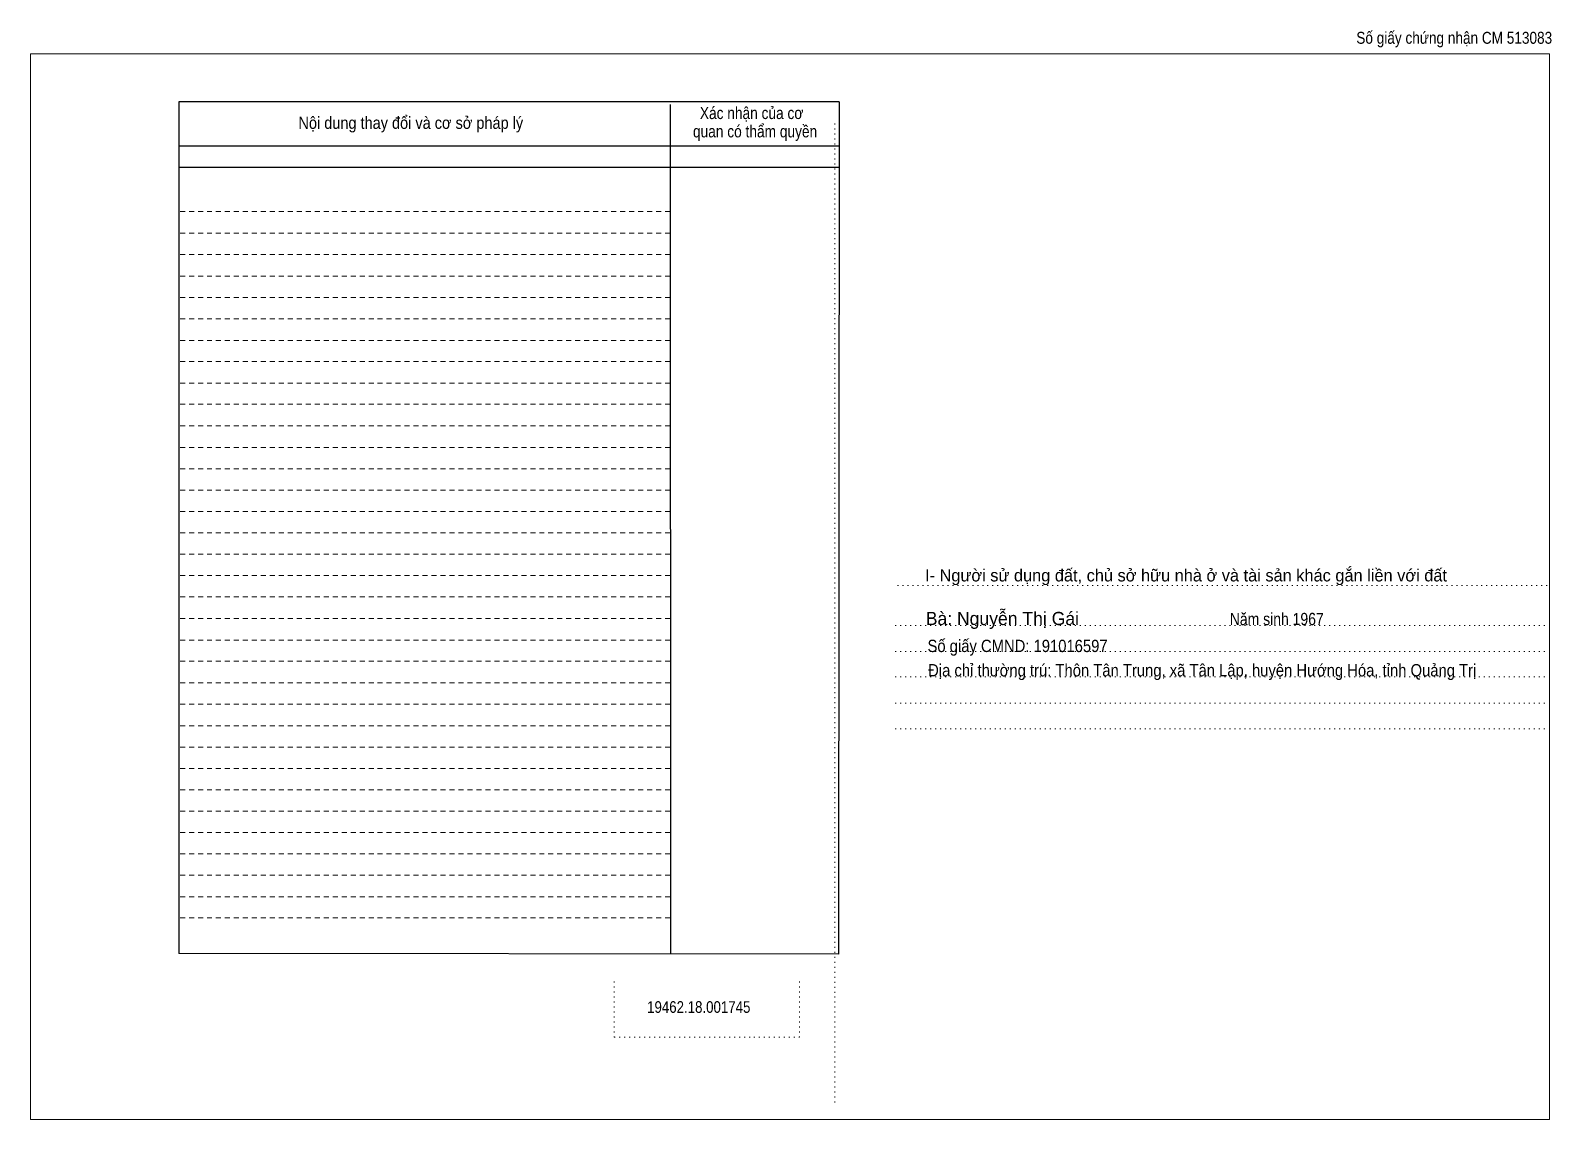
# Model space of a CAD drawing. Header units: metres. Extents: x 547634 to 549214, y 1835219 to 1835577.
# Drawn here: x 547634.4 to 547895.1, y 1835219.2 to 1835405.8 of the extents above; entities that cross this region are included whole.
import ezdxf
from ezdxf.enums import TextEntityAlignment as Align

# ---------------------------------------------------------------- set-up
doc = ezdxf.new("R2010")
doc.units = ezdxf.units.M
doc.header["$LTSCALE"] = 0.57
doc.linetypes.add('DOTTED', pattern=[1.5, 0.3, -1.2])
doc.linetypes.add('SHORT_DASHED', pattern=[2.7, 1.5, -1.2])
for name, color, linetype, lineweight in [('1', 7, 'DOTTED', 13), ('18', 7, 'Continuous', 25), ('28', 7, 'SHORT_DASHED', 13)]:
    doc.layers.add(name, color=color, linetype=linetype, lineweight=lineweight)
doc.layers.add('40', color=7, linetype='Continuous')

msp = doc.modelspace()

# ---------------------------------------------------------------- linework, layer by layer
at = {"layer": '1'}
for p, q in [((547772.27, 1835389.87), (547772.27, 1835221.8)), ((547783, 1835310.72), (547894.67, 1835310.72)), ((547782.6, 1835303.85), (547894.28, 1835303.85)), ((547782.6, 1835299.42), (547894.28, 1835299.42)), ((547782.6, 1835295.05), (547894.28, 1835295.05)), ((547782.6, 1835290.53), (547894.28, 1835290.53)), ((547782.6, 1835286.14), (547894.28, 1835286.14)), ((547734.47, 1835242.83), (547734.47, 1835233.29)), ((547766.19, 1835242.83), (547766.19, 1835233.29)), ((547734.47, 1835233.29), (547766.19, 1835233.29))]:
    msp.add_line(p, q, dxfattribs=at)
at = {"layer": '1', "linetype": 'Continuous'}
for points in [[(547634.43, 1835219.18), (547894.69, 1835219.18), (547894.69, 1835401.8), (547634.43, 1835401.8)], [(547634.43, 1835401.8), (547894.69, 1835401.8), (547894.69, 1835219.18), (547634.43, 1835219.18)]]:
    msp.add_lwpolyline(points, close=True, dxfattribs=at)
at = {"layer": '28', "linetype": 'Continuous', "lineweight": 25}
for p, q in [((547773.03, 1835393.62), (547659.88, 1835393.62)), ((547744.03, 1835393.16), (547744.12, 1835247.54)), ((547773.03, 1835393.62), (547772.9, 1835247.54)), ((547773.03, 1835386), (547659.99, 1835386)), ((547773.03, 1835386), (547659.99, 1835386)), ((547773.03, 1835382.31), (547659.99, 1835382.31)), ((547772.9, 1835247.54), (547659.88, 1835247.62))]:
    msp.add_line(p, q, dxfattribs=at)
at = {"layer": '28'}
for p, q in [((547744.03, 1835374.77), (547659.88, 1835374.77)), ((547744.03, 1835371.1), (547659.88, 1835371.1)), ((547744.03, 1835367.42), (547659.88, 1835367.42)), ((547744.03, 1835363.72), (547659.88, 1835363.72)), ((547744.03, 1835360.08), (547659.88, 1835360.08)), ((547744.03, 1835356.41), (547659.88, 1835356.41)), ((547744.03, 1835352.7), (547659.88, 1835352.7)), ((547744.03, 1835349.1), (547659.88, 1835349.1)), ((547744.03, 1835345.39), (547659.88, 1835345.39)), ((547744.03, 1835341.76), (547659.88, 1835341.76)), ((547744.03, 1835338.08), (547659.88, 1835338.08)), ((547744.03, 1835334.38), (547659.88, 1835334.38)), ((547744.03, 1835330.69), (547659.88, 1835330.69)), ((547744.03, 1835327.07), (547659.88, 1835327.07)), ((547744.03, 1835323.4), (547659.88, 1835323.4)), ((547744.03, 1835319.72), (547659.88, 1835319.72)), ((547744.03, 1835316.05), (547659.88, 1835316.05)), ((547744.03, 1835312.42), (547659.88, 1835312.42)), ((547744.03, 1835308.74), (547659.88, 1835308.74)), ((547744.03, 1835305.04), (547659.88, 1835305.04)), ((547744.03, 1835301.36), (547659.88, 1835301.36)), ((547744.03, 1835297.73), (547659.88, 1835297.73)), ((547744.03, 1835294.02), (547659.88, 1835294.02)), ((547744.03, 1835290.37), (547659.88, 1835290.37)), ((547744.03, 1835286.68), (547659.88, 1835286.68)), ((547744.03, 1835283), (547659.88, 1835283)), ((547744.03, 1835279.37), (547659.88, 1835279.37)), ((547744.03, 1835275.68), (547659.88, 1835275.68)), ((547744.03, 1835272.02), (547659.88, 1835272.02)), ((547744.03, 1835268.35), (547659.88, 1835268.35)), ((547744.03, 1835264.7), (547659.88, 1835264.7)), ((547744.03, 1835261.04), (547659.88, 1835261.04)), ((547744.03, 1835257.34), (547659.88, 1835257.34)), ((547744.03, 1835253.74), (547659.88, 1835253.74))]:
    msp.add_line(p, q, dxfattribs=at)
at = {"layer": '28', "linetype": 'Continuous', "lineweight": 25}
msp.add_lwpolyline([(547773.03, 1835393.62), (547659.88, 1835393.62), (547659.88, 1835247.62)], dxfattribs=at)

# ---------------------------------------------------------------- texts
at = {"layer": '18'}
msp.add_text('Bà: Nguyễn Thị Gái', height=2.25, dxfattribs=at).set_placement((547800.97, 1835303.93), align=Align.CENTER)
at = {"layer": '18', "width": 0.85}
msp.add_text('19462.18.001745', height=2, dxfattribs=at).set_placement((547748.945, 1835237.47), align=Align.CENTER)
at = {"layer": '28'}
for s, width, p in [('Nội dung thay đổi và cơ sở pháp lý', 0.9, (547699.605, 1835388.96)), ('Nội dung thay đổi và cơ sở pháp lý', 0.9, (547699.605, 1835388.96)), ('Xác nhận của cơ', 0.85, (547758, 1835390.64)), ('Xác nhận của cơ', 0.85, (547758, 1835390.64)), (' quan có thẩm quyền', 0.85, (547758.27, 1835387.5)), (' quan có thẩm quyền', 0.85, (547758.27, 1835387.5))]:
    msp.add_text(s, height=2.066, dxfattribs=dict(at, width=width)).set_placement(p, align=Align.CENTER)
msp.add_text('I- Người sử dụng đất, chủ sở hữu nhà ở và tài sản khác gắn liền với đất', height=2.095, dxfattribs=at).set_placement((547832.43, 1835311.4), align=Align.CENTER)
for s, width, p in [('Năm sinh 1967', 0.85, (547839.93, 1835303.91)), ('Số giấy CMND: 191016597', 0.9, (547788.14, 1835299.3)), ('Địa chỉ thường trú: Thôn Tân Trung, xã Tân Lập, huyện Hướng Hóa, tỉnh Quảng Trị', 0.9, (547788.25, 1835295.13))]:
    msp.add_text(s, height=2.106, dxfattribs=dict(at, width=width)).set_placement(p)
at = {"layer": '40', "width": 0.85}
msp.add_text('Số giấy chứng nhận CM 513083', height=2.05, dxfattribs=at).set_placement((547878.395, 1835403.54), align=Align.CENTER)

doc.saveas('drawing.dxf')
